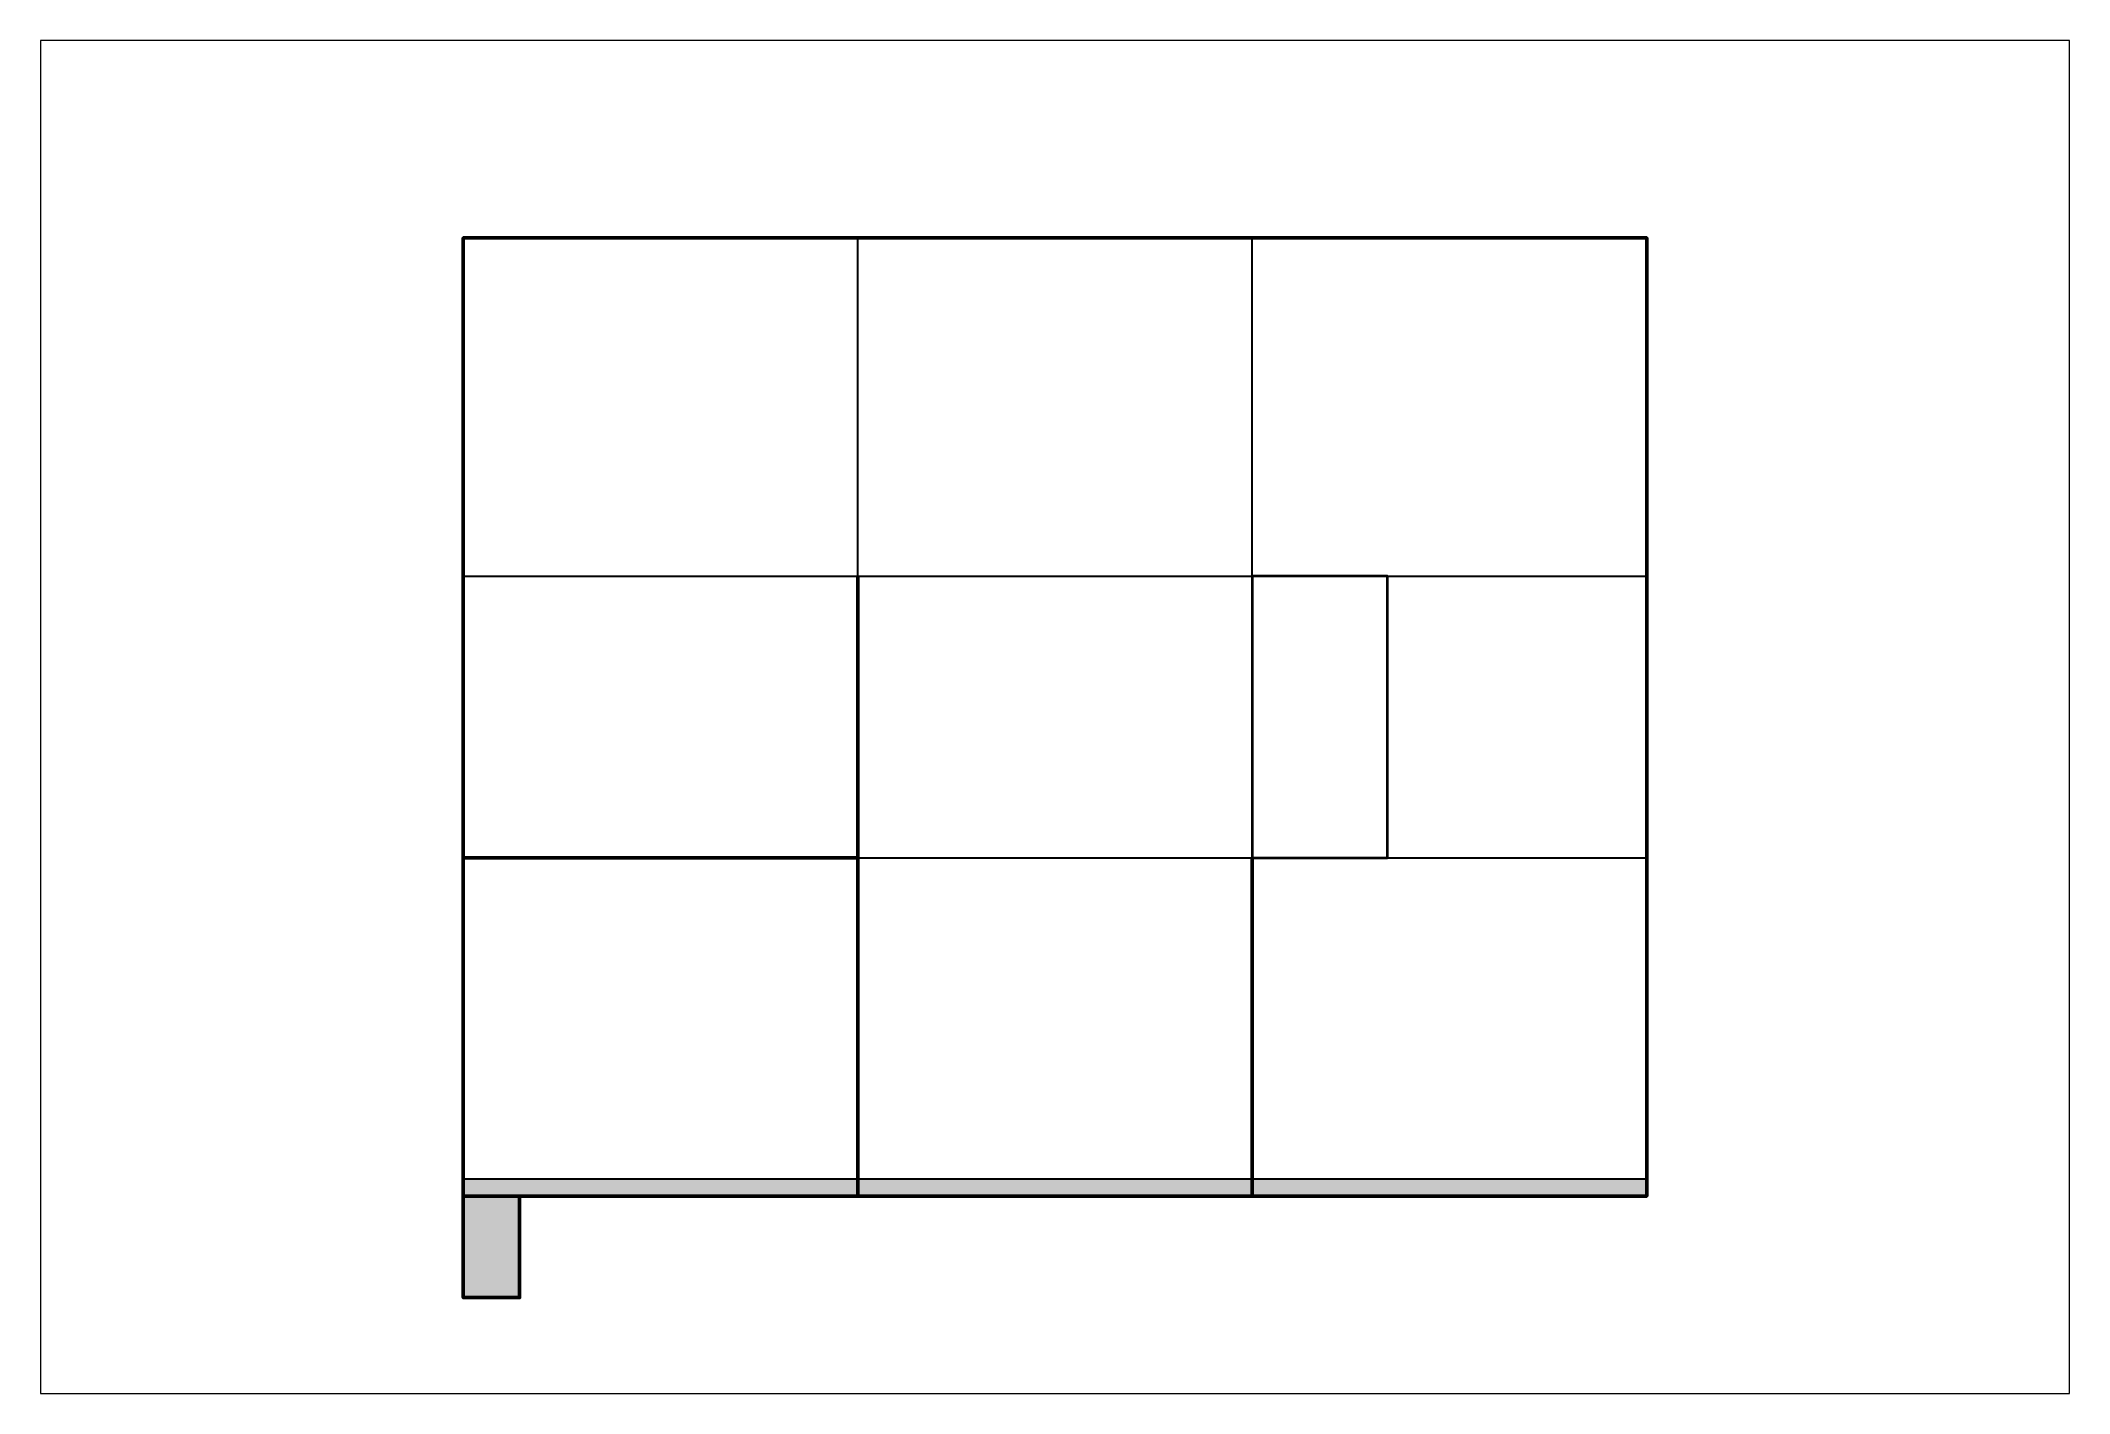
# Paper-space layout 'A101' of a CAD drawing. Header units: metres. Extents: x 207 to 387, y 150 to 270.
# The model-space entities are those that its viewports show. They can reach past a viewport. Long polylines and large blocks are cut down to what shows.
import ezdxf

# ---------------------------------------------------------------- set-up
doc = ezdxf.new("R2010")
doc.units = ezdxf.units.M
for name, color, linetype, lineweight in [('A-ANNO-TEXT', 7, 'Continuous', 18), ('A-GRID', 6, 'Continuous', 25), ('A-SECT-HATCH', 7, 'Continuous', 13), ('A-STRS', 2, 'Continuous', 35), ('A-WALL', 7, 'Continuous', 50), ('A-WALL-115', 3, 'Continuous', 50), ('A-WALL-230', 4, 'Continuous', 50), ('A-WALL-PATT', 7, 'Continuous', 13), ('V-PORT', 7, 'Continuous', 13)]:
    doc.layers.add(name, color=color, linetype=linetype, lineweight=lineweight)

msp = doc.modelspace()

# ---------------------------------------------------------------- hatches: boundary and pattern name
at = {"layer": 'A-SECT-HATCH'}
msp.add_hatch(color=7, dxfattribs=at).paths.add_polyline_path([(0, 0), (10500, 0), (10500, 150), (0, 150)])
at = {"layer": 'A-WALL-PATT'}
msp.add_hatch(color=7, dxfattribs=at).paths.add_polyline_path([(0, 0), (500, 0), (500, -900), (0, -900)])

# ---------------------------------------------------------------- linework, layer by layer
at = {"layer": 'A-GRID'}
for p, q in [((0, 0), (0, 8500)), ((0, 8500), (10500, 8500)), ((3500, 0), (3500, 8500)), ((7000, 0), (7000, 8500)), ((10500, 0), (10500, 8500)), ((0, 5500), (10500, 5500)), ((0, 3000), (10500, 3000)), ((0, 0), (10500, 0))]:
    msp.add_line(p, q, dxfattribs=at)
at = {"layer": 'A-SECT'}
msp.add_lwpolyline([(0, 0), (10500, 0), (10500, 150), (0, 150)], close=True, dxfattribs=at)
at = {"layer": 'A-STRS'}
msp.add_lwpolyline([(7000, 3000), (8200, 3000), (8200, 5500), (7000, 5500)], close=True, dxfattribs=at)
at = {"layer": 'A-WALL'}
msp.add_lwpolyline([(0, 0), (500, 0), (500, -900), (0, -900)], close=True, dxfattribs=at)
at = {"layer": 'A-WALL-115'}
for points in [[(3500, 3000), (3500, 5500)], [(0, 3000), (3500, 3000)], [(3500, 0), (3500, 3000)], [(3500, 0), (3500, 3000)], [(7000, 0), (7000, 3000)], [(7000, 0), (7000, 3000)]]:
    msp.add_lwpolyline(points, dxfattribs=at)
at = {"layer": 'A-WALL-230'}
msp.add_lwpolyline([(0, 0), (10500, 0), (10500, 8500), (0, 8500)], close=True, dxfattribs=at)

# ---------------------------------------------------------------- texts
at = {"layer": 'A-ANNO-TEXT'}
msp.add_text('3BHK GF 10.5x8.5 1:100', height=250, dxfattribs=at).set_placement((5250, -2000))

psp = doc.layouts.new('A101')

# ---------------------------------------------------------------- viewports
at = {"layer": 'V-PORT'}
psp.add_viewport(center=(297, 210), size=(180, 120), view_center_point=(5250, 4250), view_height=12000, dxfattribs=at)

doc.saveas('drawing.dxf')
